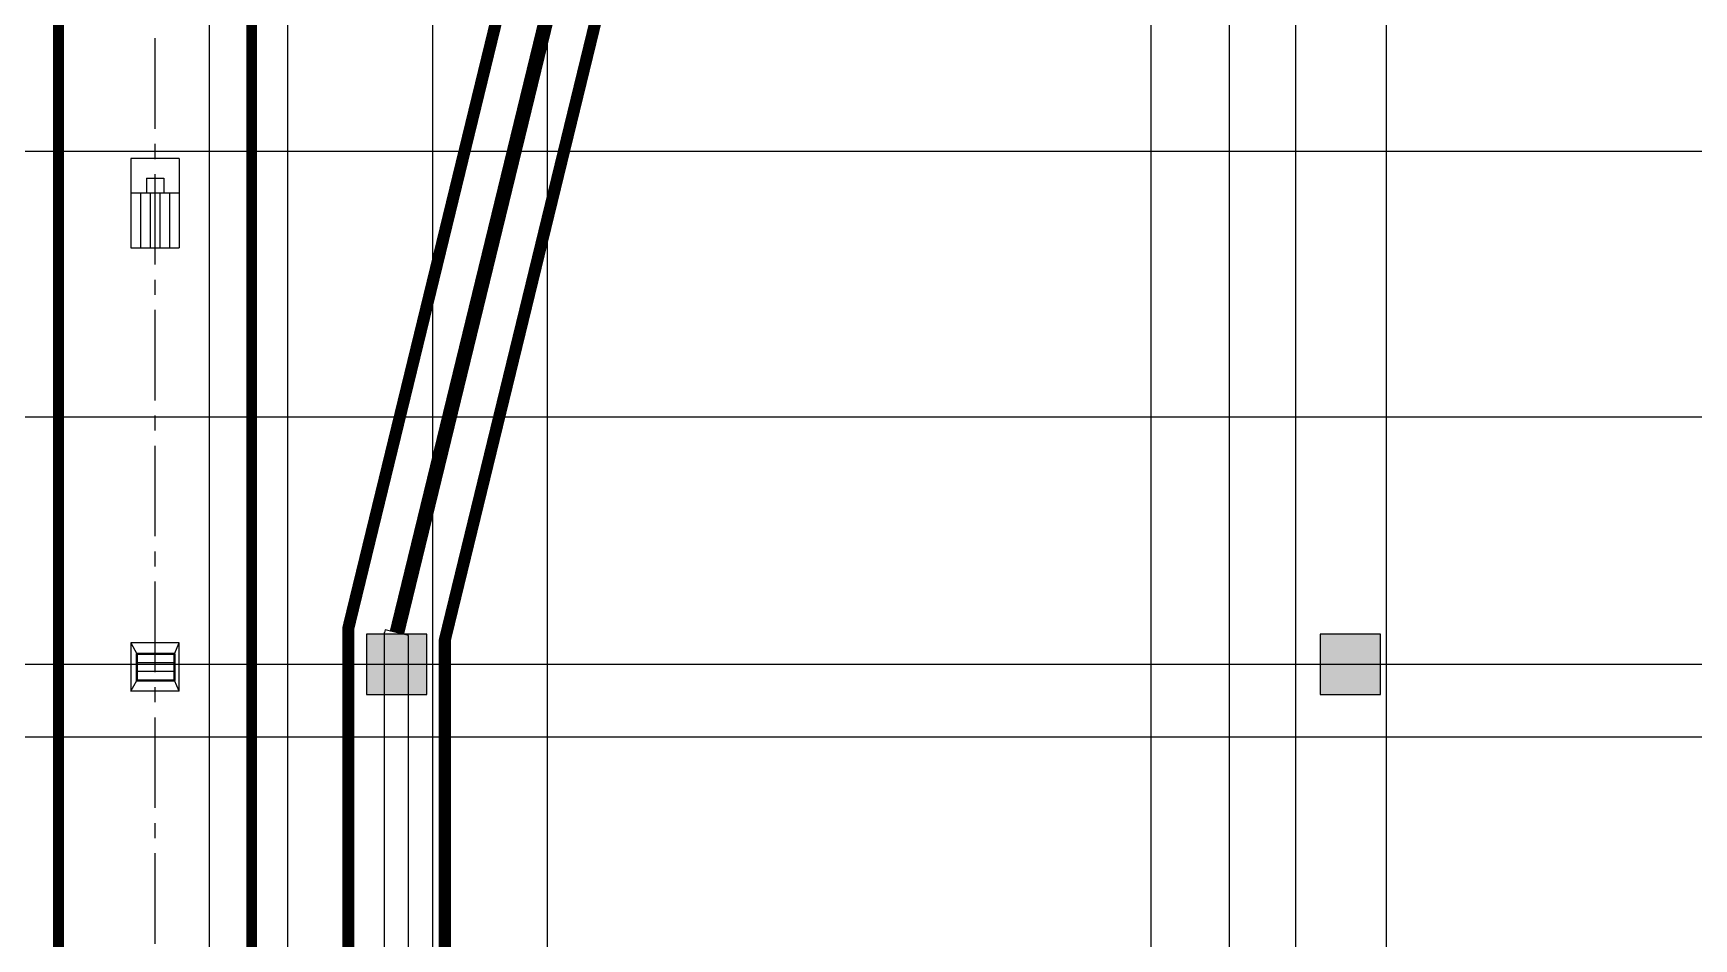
# Model space of a CAD drawing. Extents: x 369444 to 684549, y -549309 to 575337.
# Drawn here: x 427014 to 440770, y 172933 to 180434 of the extents above; entities that cross this region are included whole.
import ezdxf

# ---------------------------------------------------------------- set-up
doc = ezdxf.new("R2010")
doc.units = 0
doc.header["$LTSCALE"] = 1000
doc.header["$MEASUREMENT"] = 0
for name, pattern in [('__DASH', [0.35, 0.25, -0.1]), ('CENTER2', [1.125, 0.75, -0.125, 0.125, -0.125]), ('DASH', [0.35, 0.25, -0.1])]:
    doc.linetypes.add(name, pattern=pattern)
for name, color, linetype in [('COLUMN', 9, 'Continuous'), ('DOTE', 1, 'Continuous'), ('DUCT-排烟中心线', 5, 'CENTER2'), ('DUCT-排烟管', 2, 'Continuous'), ('WALL', 9, 'Continuous'), ('WINDOW', 4, 'Continuous'), ('防火分区线', 7, 'Continuous'), ('风管标注', 3, 'Continuous')]:
    doc.layers.add(name, color=color, linetype=linetype)

# ---------------------------------------------------------------- blocks, each defined once
blk = doc.blocks.new('$DorLib2D$00000213')
at = {"color": 0, "linetype": 'DASH', "const_width": 0.02}
blk.add_lwpolyline([(0.5, 3.552713678800501e-15), (-0.5, 3.552713678800501e-15)], dxfattribs=at)
blk = doc.blocks.new('column500')
h = blk.add_hatch(color=0)
h.dxf.hatch_style = 1
h.paths.add_polyline_path([(-216380.9106832733, -381439.8896648251), (-215880.9106832733, -381439.8896648251), (-215880.9106832733, -380939.8896648251), (-216380.9106832733, -380939.8896648251)])
at = {"color": 0}
blk.add_lwpolyline([(-216380.9106832733, -381439.8896648251), (-215880.9106832733, -381439.8896648251), (-215880.9106832733, -380939.8896648251), (-216380.9106832733, -380939.8896648251)], close=True, dxfattribs=at)
blk = doc.blocks.new('N-风管')
at = {"color": 0}
for p, q in [((38489263780.52193, 3905273870.5, -399.9999900171779), (38489263780.52193, 3905273129.5, -399.9999900171779)), ((38489264180.52193, 3905273870.5, -399.9999900171779), (38489263780.52193, 3905273870.5, -399.9999900171779)), ((38489263908.52193, 3905273706.2944, -399.9999900171779), (38489264052.52193, 3905273706.2944, -399.9999900171779)), ((38489263908.52193, 3905273706.2944, -399.9999900171779), (38489263908.52193, 3905273585.5114, -399.9999900171779)), ((38489263780.52193, 3905273585.5114, -399.9999900171779), (38489264180.52193, 3905273585.5114, -399.9999900171779)), ((38489263780.52193, 3905273129.5, -399.9999900171779), (38489264180.52193, 3905273129.5, -399.9999900171779)), ((38489263780.52193, 3905269856.685053, 2600), (38489263828.52193, 3905269767.796164, 2600)), ((38489264180.52193, 3905269856.685053, 2600), (38489263780.52193, 3905269856.685053, 2600)), ((38489263780.52193, 3905269856.685053, 2600), (38489263780.52193, 3905269456.685053, 2600)), ((38489264140.52193, 3905269767.796164, 2600), (38489264180.52193, 3905269856.685053, 2600)), ((38489264180.52193, 3905269456.685053, 2600), (38489264180.52193, 3905269856.685053, 2600)), ((38489264140.52193, 3905269693.72209, 2600), (38489263828.52193, 3905269693.72209, 2600)), ((38489264140.52193, 3905269619.648016, 2600), (38489263828.52193, 3905269619.648016, 2600)), ((38489263780.52193, 3905269456.685053, 2600), (38489263828.52193, 3905269545.573942, 2600)), ((38489264180.52193, 3905269456.685053, 2600), (38489264140.52193, 3905269545.573942, 2600))]:
    blk.add_line(p, q, dxfattribs=at)
at = {"color": 0, "linetype": 'Continuous'}
for p, q in [((38489264180.52193, 3905273870.5, -399.9999900171779), (38489264180.52193, 3905273129.5, -399.9999900171779)), ((38489264052.52193, 3905273706.2944, -399.9999900171779), (38489264052.52193, 3905273585.5114, -399.9999900171779)), ((38489263860.52193, 3905273585.5114, -399.9999900171779), (38489263860.52193, 3905273129.5, -399.9999900171779)), ((38489263940.52193, 3905273585.5114, -399.9999900171779), (38489263940.52193, 3905273129.5, -399.9999900171779)), ((38489264020.52193, 3905273585.5114, -399.9999900171779), (38489264020.52193, 3905273129.5, -399.9999900171779)), ((38489264100.52193, 3905273585.5114, -399.9999900171779), (38489264100.52193, 3905273129.5, -399.9999900171779)), ((38489264180.52193, 3905269456.685053, 2600), (38489263780.52193, 3905269456.685053, 2600))]:
    blk.add_line(p, q, dxfattribs=at)
at = {"color": 0, "lineweight": 40}
for p, q in [((38489263828.52193, 3905269767.796164, 2600), (38489263828.52193, 3905269545.573942, 2600)), ((38489263828.52193, 3905269767.796164, 2600), (38489264140.52193, 3905269767.796164, 2600)), ((38489264140.52193, 3905269545.573942, 2600), (38489264140.52193, 3905269767.796164, 2600)), ((38489263828.52193, 3905269545.573942, 2600), (38489264140.52193, 3905269545.573942, 2600))]:
    blk.add_line(p, q, dxfattribs=at)
at = {"layer": 'DUCT-排烟中心线', "color": 0}
blk.add_line((38489263980.52193, 3905262865.468577), (38489263980.52193, 3905276208.543246), dxfattribs=at)
at = {"layer": 'DUCT-排烟管', "color": 0, "const_width": 90}
for points in [[(38489263180.52193, 3905276208.543246), (38489263180.52193, 3905262865.468577)], [(38489264780.52193, 3905262865.468577), (38489264780.52193, 3905276208.543246)]]:
    blk.add_lwpolyline(points, dxfattribs=at)

msp = doc.modelspace()

# ---------------------------------------------------------------- linework, layer by layer
at = {"layer": 'DOTE', "color": 8}
for p, q in [((428474.482697485, 59364.2341589618), (428474.482697485, 476704.7720441509)), ((429124.4828500729, 59364.2341589618), (429124.4828500729, 476704.7720441509)), ((436274.4827203732, 59364.2341589618), (436274.4827203732, 476704.7720441509)), ((436924.4828500729, 59364.2341589618), (436924.4828500729, 476704.7720441509)), ((430324.4829339962, 59364.2341589618), (430324.4829339962, 261806.9745316196)), ((431274.4830560666, 59364.2341589618), (431274.4830560666, 261806.9745316196)), ((437474.4826822262, 59364.2341589618), (437474.4826822262, 261806.9745316196)), ((438224.4829339962, 59364.2341589618), (438224.4829339962, 261806.9745316196))]:
    msp.add_line(p, q, dxfattribs=at)
at = {"layer": 'DOTE', "color": 8, "lineweight": -2}
for p, q in [((377844.3968210202, 179456.9745168376), (624570.9457330685, 179456.9745168376)), ((377844.3968820553, 177256.9744891811), (624570.9457941037, 177256.9744891811)), ((377844.3969888669, 175206.9745177913), (624570.9459009152, 175206.9745177913)), ((377844.3968210202, 174606.9745182681), (624570.9457330685, 174606.9745182681))]:
    msp.add_line(p, q, dxfattribs=at)
at = {"layer": 'WALL', "linetype": 'ByBlock'}
for p, q in [((429930.183075903, 175492.3734507251), (429924.4830484372, 175468.9836830783)), ((429924.4830484372, 170256.9745087314), (429924.4830484372, 175468.9836830783)), ((430124.4963083249, 175445.019780128), (429930.183075903, 175492.3734507251)), ((430124.4830484372, 175444.96535918), (430124.4963083249, 175445.019780128)), ((430124.4830484372, 170456.9745087314), (430124.4830484372, 175444.96535918))]:
    msp.add_line(p, q, dxfattribs=at)
at = {"layer": '防火分区线', "color": 2, "linetype": 'DASH', "ltscale": 8, "const_width": 100}
for points in [[(489224.4829339962, 168205.3880090404), (490824.4831018429, 174305.3880338359), (490824.4831018429, 179856.9255819011), (475127.0155878048, 179858.8457517314), (475226.4995737057, 196156.9745635677), (437424.4789743405, 196156.9745635677), (437424.4789743405, 191878.3517532039), (437674.4789285641, 191870.0452599216), (437674.4785623532, 188456.9776682544), (434074.4845895749, 188456.9776682544), (434074.4845895749, 182156.9770989108), (431245.5504617672, 182156.973877399), (429624.4830484372, 175505.0111040759), (429624.4830560666, 169956.9745087314)], [(489224.4829339962, 168205.3880090404), (490824.4831018429, 174305.3880338359), (490824.4831018429, 179856.9255819011), (475127.0155878048, 179858.8457517314), (475226.4995737057, 196156.9745635677), (437424.4789743405, 196156.9745635677), (437424.4789743405, 191878.3517532039), (437674.4789285641, 191870.0452599216), (437674.4785623532, 188456.9776682544), (434074.4845895749, 188456.9776682544), (434074.4845895749, 182156.9770989108), (431245.5504617672, 182156.973877399), (429624.4830484372, 175505.0111040759), (429624.4830560666, 169956.9745087314)], [(488424.4829339962, 168308.5610160518), (490024.4831018429, 174408.5610408473), (490024.4831018429, 179057.0234350848), (474322.1180734616, 179058.9442038226), (474421.6014566403, 195356.9745635677), (438224.4789743405, 195356.9745635677), (438224.4789743405, 192652.2124347377), (438474.4790124875, 192643.9059385944), (438474.4784784298, 187656.9776682544), (434874.4845895749, 187656.9776682544), (434874.4845895749, 181356.9780101466), (431874.0053567868, 181356.9745931316), (430424.4830484372, 175408.9379019428), (430424.4830560666, 170756.9745087314)]]:
    msp.add_lwpolyline(points, dxfattribs=at)
at = {"layer": '防火分区线', "linetype": '__DASH', "lineweight": -2, "ltscale": 8, "const_width": 100}
for points in [[(395117.8036661129, 177656.9744915653), (397174.4845895749, 182144.2778401065), (397174.4845895749, 187056.9776301074), (401324.4845743161, 187056.9776301074), (401324.4847116452, 183756.9744434047), (403824.4847116452, 183756.9744434047), (403824.4845743161, 187056.9776286769), (411874.4845895749, 187056.9776177097), (411874.4845895749, 181656.974518745), (414324.4845895749, 181656.974518745), (414324.4845895749, 187056.9776282001), (421224.4845895749, 187056.9776286769), (421224.4845895749, 181656.9745788265), (423674.4845895749, 181656.9745783496), (423674.4845895749, 187056.977613895), (431074.4845895749, 187056.9776291538), (431074.4845895749, 188456.9776696849), (434874.4845895749, 188456.9776701618), (434874.4845895749, 181356.9775547672), (431871.3366861325, 181356.9775547672), (431871.247239111, 181345.6568431545), (430424.4830484372, 175408.9379663158), (430424.4830484372, 170756.9745087314)], [(395631.1622323971, 176856.9744915653), (397974.4845895749, 181969.6772694278), (397974.4845895749, 186256.9776301074), (400524.4846048336, 186256.9776301074), (400524.4847421627, 182956.9744434047), (404624.4847421627, 182956.9744434047), (404624.4846048336, 186256.9776277232), (411074.4845895749, 186256.9776186633), (411074.4845895749, 180856.974518745), (415124.4845895749, 180856.974518745), (415124.4845895749, 186256.9776282001), (420424.4845895749, 186256.9776286769), (420424.4845895749, 180856.9745788265), (424474.4845895749, 180856.9745783496), (424474.4845895749, 186256.9776158023), (431874.4845895749, 186256.9776310611), (431874.4845895749, 187656.9776696849), (434074.4845895749, 187656.9776701618), (434074.4845895749, 182156.9775547672), (431077.6326456051, 182156.9775547672), (431072.0059518795, 181444.8433484721), (429624.4830484372, 175505.011138885), (429624.4830484372, 169956.9745087314)]]:
    msp.add_lwpolyline(points, dxfattribs=at)

# ---------------------------------------------------------------- block references
at = {"layer": 'COLUMN', "color": 8, "rotation": 270}
for p in [(811214.3727121335, -40923.9361620259), (819114.3727197628, -40923.9361620259)]:
    msp.add_blockref('column500', p, dxfattribs=at)
at = {"layer": 'WINDOW', "linetype": 'ByBlock', "lineweight": -2, "xscale": -6100.000000000003, "yscale": 6100.000000000003, "zscale": 6100, "rotation": 76.30411648442055}
msp.add_blockref('$DorLib2D$00000213', (430749.4831399899, 178431.9733233142), dxfattribs=at)
at = {"layer": '风管标注', "color": 8}
msp.add_blockref('N-风管', (-38488835956.18143, -3905094473.394068), dxfattribs=at)

doc.saveas('drawing.dxf')
